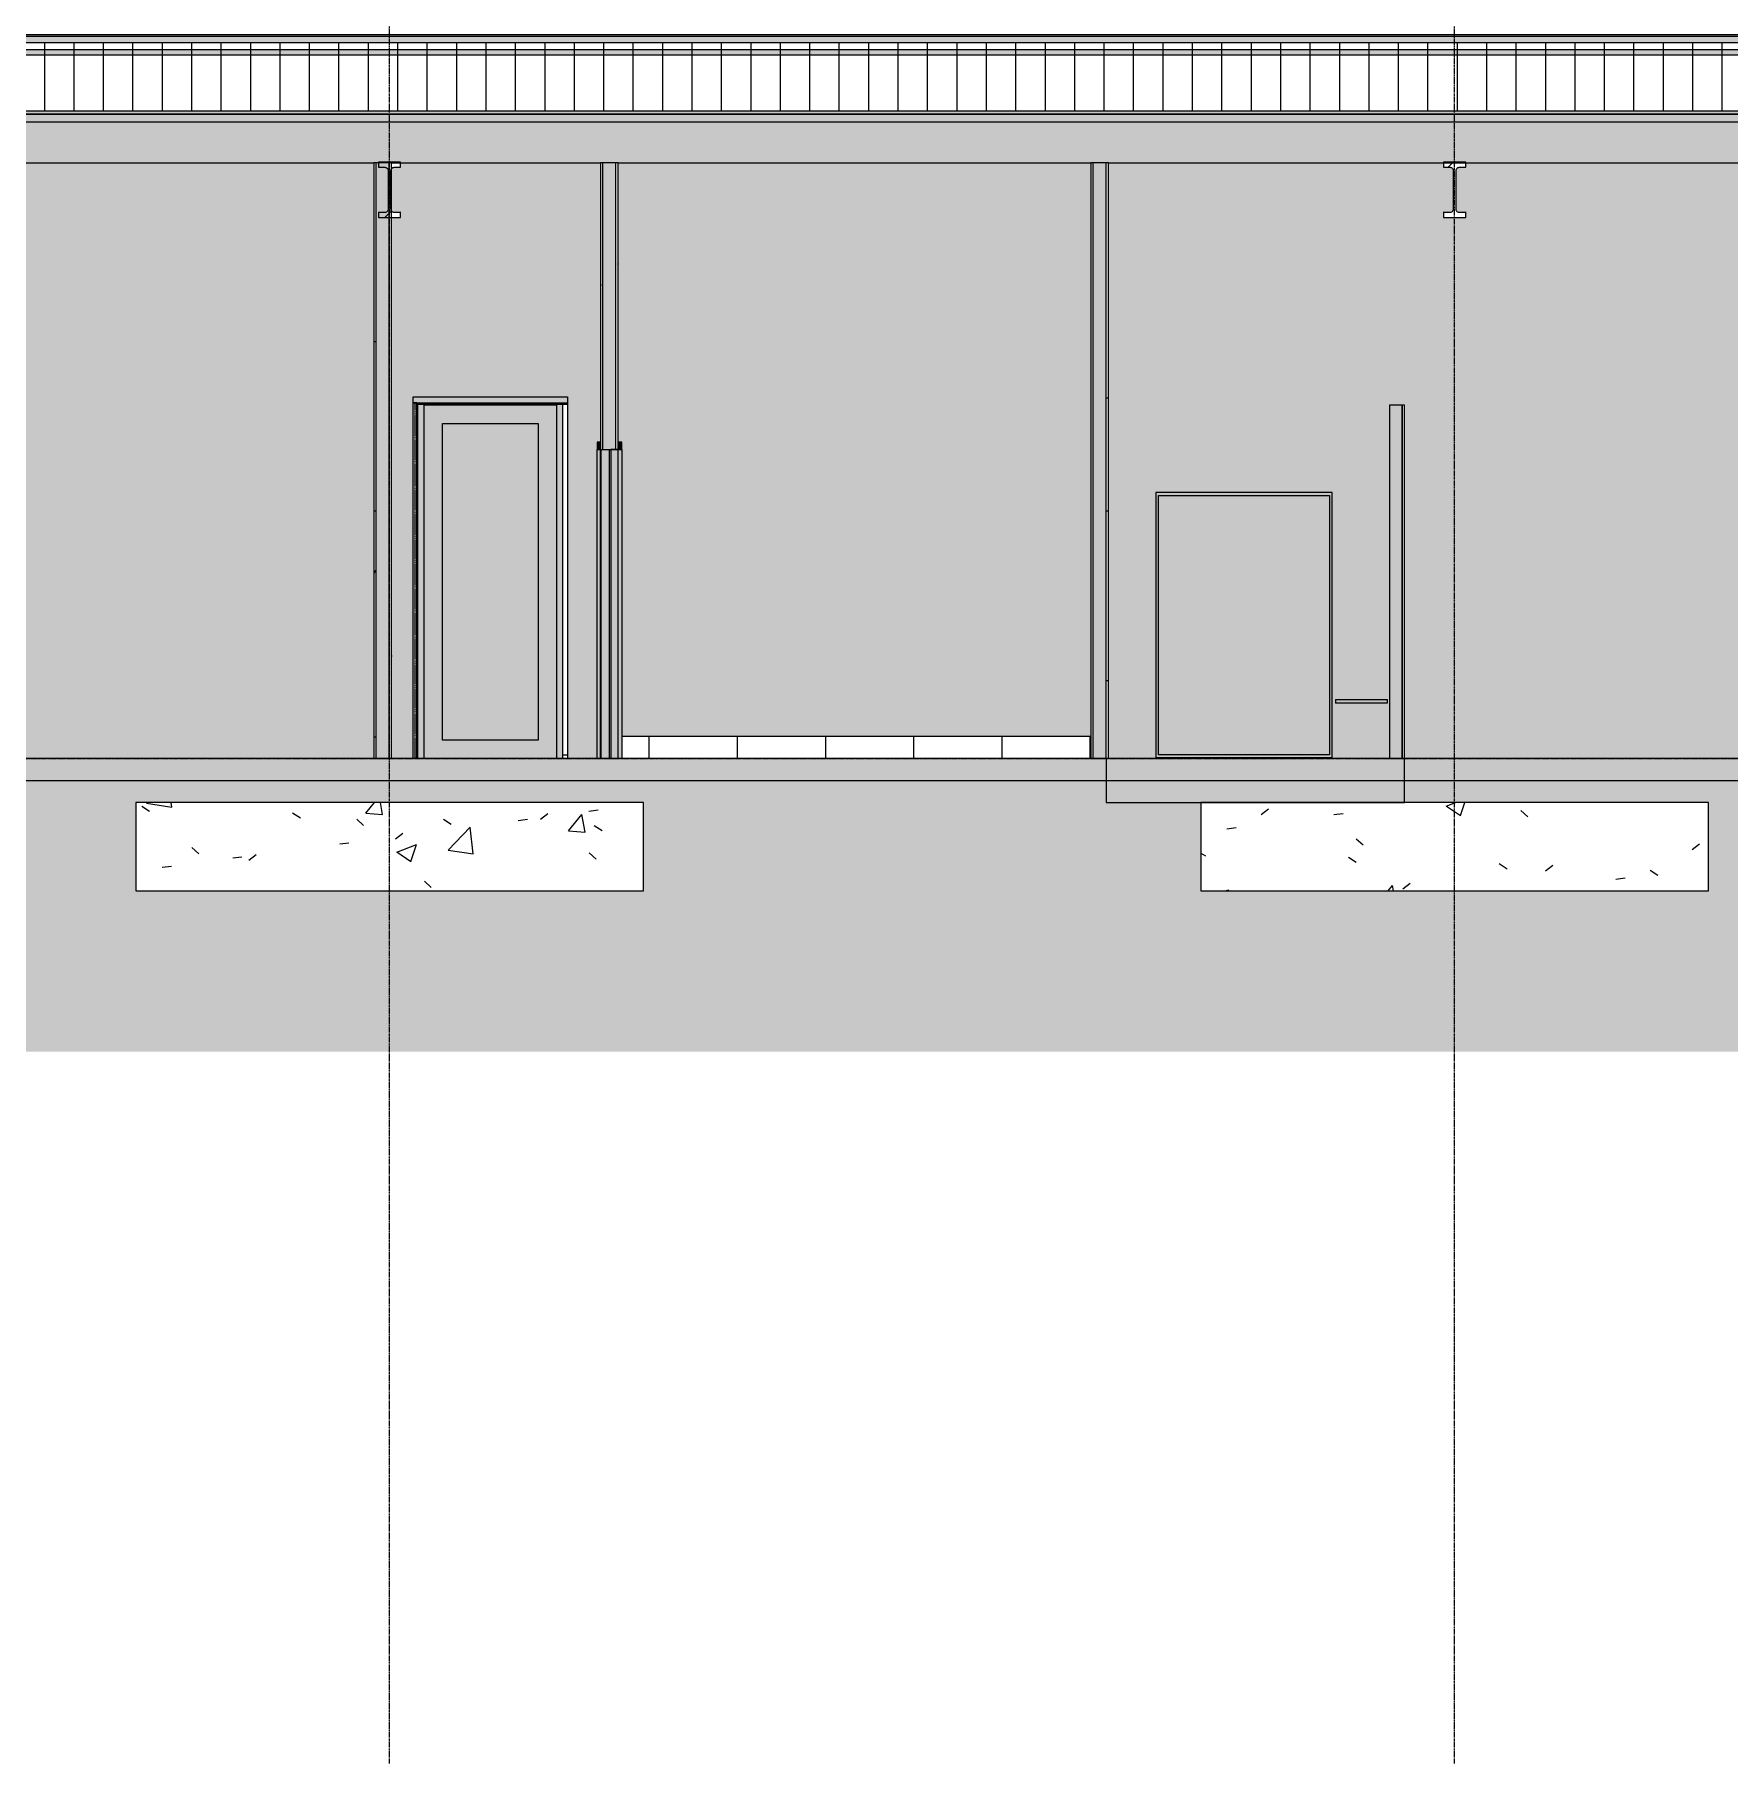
# Model space of a CAD drawing. Header units: inches. Extents: x -23445 to -32, y -314 to 853.
# Drawn here: x -2235.4 to -1774.7, y -273.2 to 196.8 of the extents above; entities that cross this region are included whole.
import ezdxf

# ---------------------------------------------------------------- set-up
doc = ezdxf.new("R2010")
doc.units = ezdxf.units.IN
doc.header["$MEASUREMENT"] = 0
doc.linetypes.add('Grid Line 1_2_', pattern=[0.875, 0.5, -0.125, 0.125, -0.125])
doc.linetypes.add('Hidden 1_8_', pattern=[0.1875, 0.125, -0.0625])
for name, color, linetype, lineweight in [('A-CLNG', 13, 'Continuous', 9), ('A-CLNG-PATT', 13, 'Continuous', 9), ('A-DOOR', 31, 'Continuous', 9), ('A-DOOR-FRAM', 31, 'Continuous', 9), ('A-FLOR', 192, 'Continuous', 9), ('A-FLOR-LEVL', 51, 'Continuous', 9), ('A-FLOR-PATT', 8, 'Continuous', 25), ('A-GLAZ-CWMG', 51, 'Continuous', 9), ('A-ROOF', 132, 'Continuous', 9), ('A-ROOF-PATT', 132, 'Continuous', 9), ('A-WALL', 113, 'Continuous', 9), ('A-WALL-PATT', 111, 'Continuous', 25), ('C-TOPO', 7, 'Continuous', 9), ('I-FURN', 30, 'Continuous', 9), ('I-WALL', 2, 'Continuous', 9), ('Q-SPCQ', 91, 'Continuous', 9), ('S-BEAM', 12, 'Continuous', 9), ('S-COLS', 52, 'Continuous', 9), ('S-FNDN', 32, 'Continuous', 9), ('S-GRID', 1, 'Continuous', 9)]:
    doc.layers.add(name, color=color, linetype=linetype, lineweight=lineweight)
pattern_1 = [(50, (-5032.996, 67.247), (55.0854, -4.81984), [5.76, -63.36]), (355, (-5032.996, 67.247), (-10.65569, 57.76853), [4.608, -50.688]), (100.451, (-5028.406, 66.846), (44.42947, 52.94866), [4.895, -53.848]), (46.184, (-5032.996, 82.61), (81.96444, -12.71212), [8.64, -95.04]), (96.636, (-5026.166, 81.55), (71.7815, 74.81238), [7.343, -80.772]), (351.184, (-5033, 82.61), (71.78195, 74.81243), [6.912, -76.032]), (21, (-5025.316, 78.767), (45.84207, -30.92146), [5.76, -63.36]), (326, (-5025.316, 78.767), (18.68706, 55.69148), [4.608, -50.688]), (71.451, (-5021.496, 76.19), (64.52891, 24.77011), [4.895, -53.848]), (37.5, (-5032.996, 67.247), (0.933895, 25.566816), [2.534, -47.539, 2.534, -48.922, -50.88]), (37.5, (-5032.996, 67.247), (0.933895, 25.566816), [-101.53, 2.534, -48.346]), (7.5, (-5032.996, 67.247), (20.20404, 30.291303), [2.534, -26.803, 2.534, -46.387, -19.392]), (7.5, (-5032.996, 67.247), (20.20404, 30.291303), [-78.259, 2.534, -16.858]), (327.5, (-5050.123, 67.247), (40.997785, -1.732403), [2.534, -16.666, 2.534, -57.37, -79.488]), (327.5, (-5050.123, 67.247), (40.997785, -1.732403), [-79.104, 2.534, -76.954]), (317.5, (-5057.803, 67.247), (44.788883, 7.68784), [2.534, -22.426, 2.534, -37.248, -56.448]), (317.5, (-5057.803, 67.247), (44.788883, 7.68784), [-64.742, 2.534, -53.914])]
pattern_2 = [(45, (-5032.996, 67.247), (-19.00703, 19.00703), []), (45, (-5032.996, 96.047), (-19.00703, 19.00703), [])]
pattern_3 = [(0, (-5032.996, 67.247), (61.44, 15.36), [2.534, -43.546, 2.534, -43.546, -245.76]), (0, (-5032.996, 67.247), (61.44, 15.36), [-92.16, 2.534, -89.626, 2.534, -43.546, -107.52]), (0, (-5032.996, 67.247), (61.44, 15.36), [-230.4, 2.534, -28.186, 2.534, -74.266]), (120, (-5009.956, 74.927), (-44.02215, 45.5286), [2.534, -43.546, 2.534, -43.546, -245.76]), (120, (-5009.956, 74.927), (-44.02215, 45.5286), [-92.16, 2.534, -89.626, 2.534, -43.546, -107.52]), (120, (-5009.956, 74.927), (-44.02215, 45.5286), [-230.4, 2.534, -28.186, 2.534, -74.266]), (240, (-5002.276, 105.647), (-17.41785, -60.8886), [2.534, -43.546, 2.534, -43.546, -245.76]), (240, (-5002.276, 105.647), (-17.41785, -60.8886), [-92.16, 2.534, -89.626, 2.534, -43.546, -107.52]), (240, (-5002.276, 105.647), (-17.41785, -60.8886), [-230.4, 2.534, -28.186, 2.534, -74.266])]

# ---------------------------------------------------------------- blocks, each defined once
blk = doc.blocks.new('Furniture 8 - Furniture 1-2437-Building Section - East_West looking South _ Fieldhouse')
at = {"layer": 'I-FURN'}
blk.add_hatch(color=55, dxfattribs=at).paths.add_polyline_path([(25383.52, 15), (25383.52, 16), (25369.52, 16), (25369.52, 15)], flags=0)
at = {"layer": 'I-FURN', "color": 7}
for p, q in [((25369.52, 16), (25383.52, 16)), ((25369.52, 16), (25369.52, 15)), ((25383.52, 15), (25369.52, 15)), ((25383.52, 16), (25383.52, 15))]:
    blk.add_line(p, q, dxfattribs=at)
blk = doc.blocks.new('Bradley-Washroom_Accessories-Mirrors-780_Custom - Bradley-Washroom_Accessories-Mirrors-780_Custom-177760-Building Section - East_West looking South _ Fieldhouse')
at = {"layer": 'Q-SPCQ'}
h = blk.add_hatch(color=9, dxfattribs=at)
h.paths.add_polyline_path([(25368.64, 0.25), (25368.64, 72.25), (25320.64, 72.25), (25320.64, 0.25)], flags=0)
h.paths.add_polyline_path([(25321.39, 1), (25321.39, 71.5), (25367.89, 71.5), (25367.89, 1)], flags=0)
blk.add_hatch(color=7, dxfattribs=at).paths.add_polyline_path([(25321.39, 1), (25367.89, 1), (25367.89, 71.5), (25321.39, 71.5), (25321.39, 47.5)], flags=0)
at = {"layer": 'Q-SPCQ', "color": 7}
for p, q in [((25368.64, 72.25), (25320.64, 72.25)), ((25320.64, 72.25), (25320.64, 0.25)), ((25321.39, 71.5), (25367.89, 71.5)), ((25321.39, 1), (25321.39, 71.5)), ((25367.89, 71.5), (25367.89, 1)), ((25368.64, 0.25), (25368.64, 72.25)), ((25320.64, 0.25), (25368.64, 0.25)), ((25367.89, 1), (25321.39, 1))]:
    blk.add_line(p, q, dxfattribs=at)
blk = doc.blocks.new('Locker Rooms and Restrooms_rvt-5-Building Section - East_West looking South _ Fieldhouse')
at = {"layer": 'A-FLOR'}
blk.add_hatch(color=9, dxfattribs=at).paths.add_polyline_path([(25388.27, -12), (25388.27, 0), (25307.14, 0), (25307.14, -12)], flags=0)
at = {"layer": 'A-WALL-PATT', "lineweight": 9}
h = blk.add_hatch(dxfattribs=at)
h.set_pattern_fill('FP_60', color=27, style=0, pattern_type=2)
h.set_pattern_definition([(0, (-1948.41, 12), (-48, 24), [48, 0, 0, 0]), (90, (-1924.41, 0), (-48, 3e-15), [12, -12]), (90, (-1936.41, 12), (-48, 3e-15), [12, -12]), (90, (-1912.41, 12), (-48, 3e-15), [12, -12]), (0, (-1948.41, 24), (-48, 24), [48, 0, 0, 0]), (90, (-1900.41, 0), (-48, 3e-15), [12, -12])])
h.paths.add_polyline_path([(25302.77, 0), (25302.77, 6), (25175.52, 6), (25175.52, 0), (25258.08, 0)], flags=0)
at = {"layer": 'I-WALL'}
for color, points in [(9, [(25387.64, 0), (25387.64, 96), (25384.14, 96), (25384.14, 0)]), (135, [(25303.02, 0), (25303.02, 6), (25302.77, 6), (25302.77, 0)])]:
    blk.add_hatch(color=color, dxfattribs=at).paths.add_polyline_path(points, flags=0)
at = {"layer": 'A-FLOR', "color": 250, "lineweight": 25}
for p, q in [((25388.27, 0), (25307.14, 0)), ((25307.14, 0), (25307.14, -12)), ((25388.27, -12), (25388.27, 0)), ((25307.14, -12), (25388.27, -12))]:
    blk.add_line(p, q, dxfattribs=at)
at = {"layer": 'I-WALL', "color": 250, "lineweight": 25}
for p, q in [((25384.14, 96), (25384.14, 0)), ((25387.64, 96), (25384.14, 96)), ((25387.64, 0), (25387.64, 96)), ((25388.27, 96), (25387.64, 96)), ((25387.64, 96), (25387.64, 0)), ((25388.27, 0), (25388.27, 96)), ((25302.77, 6), (25302.77, 0)), ((25303.02, 6), (25302.77, 6)), ((25303.02, 0), (25303.02, 6)), ((25302.77, 0), (25303.02, 0)), ((25384.14, 0), (25387.64, 0)), ((25387.64, 0), (25388.27, 0))]:
    blk.add_line(p, q, dxfattribs=at)
at = {"layer": 'I-WALL', "color": 7}
blk.add_line((25302.77, 6), (25175.52, 6), dxfattribs=at)
at = {"lineweight": 9}
for name in ['Bradley-Washroom_Accessories-Mirrors-780_Custom - Bradley-Washroom_Accessories-Mirrors-780_Custom-177760-Building Section - East_West looking South _ Fieldhouse', 'Furniture 8 - Furniture 1-2437-Building Section - East_West looking South _ Fieldhouse']:
    blk.add_blockref(name, (0, 0), dxfattribs=at)
blk = doc.blocks.new('Struct_Xcel_Sports Complex_rvt-5-Building Section - East_West looking South _ Fieldhouse')
at = {"layer": 'A-FLOR-PATT', "lineweight": 9}
h = blk.add_hatch(dxfattribs=at)
h.set_pattern_fill('FP_63', style=0, pattern_type=2)
h.set_pattern_definition(pattern_1)
h.paths.add_polyline_path([(24152.19, -6), (26272.89, -6), (26272.89, 0), (22066.14, 0), (22066.14, -6), (23875.71, -6)], flags=0)
at = {"layer": 'S-FNDN'}
h = blk.add_hatch(dxfattribs=at)
h.set_pattern_fill('FP_63', color=256, style=0, pattern_type=2)
h.set_pattern_definition(pattern_1)
h.paths.add_polyline_path([(25181.39, -36), (25181.39, -12), (25043.39, -12), (25043.39, -36)], flags=0)
h = blk.add_hatch(dxfattribs=at)
h.set_pattern_fill('FP_63', color=256, style=0, pattern_type=2)
h.set_pattern_definition(pattern_1)
h.paths.add_polyline_path([(25470.89, -36), (25470.89, -12), (25332.89, -12), (25332.89, -36)], flags=0)
at = {"layer": 'A-FLOR', "color": 250, "lineweight": 25}
for p, q in [((26272.89, 0), (22066.14, 0)), ((22066.14, -6), (26272.89, -6))]:
    blk.add_line(p, q, dxfattribs=at)
at = {"layer": 'S-FNDN', "color": 250, "lineweight": 25}
for p, q in [((25181.39, -12), (25043.39, -12)), ((25043.39, -12), (25043.39, -36)), ((25181.39, -36), (25181.39, -12)), ((25470.89, -12), (25332.89, -12)), ((25332.89, -12), (25332.89, -36)), ((25470.89, -36), (25470.89, -12)), ((25043.39, -36), (25181.39, -36)), ((25332.89, -36), (25470.89, -36))]:
    blk.add_line(p, q, dxfattribs=at)
blk = doc.blocks.new('W-Wide Flange - 1_-3_ deep-V193-Building Section - East_West looking South _ Fieldhouse')
at = {"layer": 'S-BEAM'}
h = blk.add_hatch(dxfattribs=at)
h.set_pattern_fill('FP_52', color=256, style=0, pattern_type=2)
h.set_pattern_definition(pattern_2)
h.paths.add_polyline_path([(25109.39, 147.02), (25115.39, 147.02), (25115.39, 148.39), (25113.46, 148.41), (25113.1, 148.58), (25112.85, 148.89), (25112.77, 149.28), (25112.79, 159.98), (25112.96, 160.34), (25113.27, 160.59), (25113.66, 160.68), (25115.39, 160.68), (25115.39, 162.04), (25109.39, 162.04), (25109.39, 160.68), (25111.32, 160.65), (25111.68, 160.48), (25111.93, 160.17), (25112.02, 159.79), (25111.99, 149.08), (25111.82, 148.72), (25111.51, 148.47), (25111.13, 148.39), (25109.39, 148.39)], flags=0)
for points in [[(25113.66, 148.39), (25113.66, 148.55), (25113.21, 148.68), (25112.94, 148.92), (25112.89, 149), (25112.96, 148.72), (25113.27, 148.47), (25113.46, 148.41)], [(25115.39, 148.39), (25115.39, 148.55), (25113.66, 148.55), (25113.66, 148.39)]]:
    blk.add_hatch(color=256, dxfattribs=at).paths.add_polyline_path(points, flags=0)
at = {"layer": 'S-BEAM', "lineweight": 15}
for p, q in [((25115.39, 162.04), (25109.39, 162.04)), ((25109.39, 162.04), (25109.39, 160.68)), ((25109.39, 160.68), (25111.13, 160.68)), ((25112.02, 159.79), (25112.02, 149.28)), ((25112.77, 149.28), (25112.77, 159.79)), ((25113.66, 160.68), (25115.39, 160.68)), ((25115.39, 160.68), (25115.39, 162.04)), ((25111.13, 148.39), (25109.39, 148.39)), ((25109.39, 148.39), (25109.39, 147.02)), ((25109.39, 147.02), (25115.39, 147.02)), ((25115.39, 148.39), (25113.66, 148.39)), ((25115.39, 147.02), (25115.39, 148.39))]:
    blk.add_line(p, q, dxfattribs=at)
at = {"layer": 'S-BEAM'}
blk.add_line((25115.39, 148.39), (25115.39, 148.55), dxfattribs=at)
at = {"layer": 'S-BEAM', "lineweight": 15, "flags": 128}
for points in [[(25111.13, 160.68), (25111.32, 160.65), (25111.51, 160.59), (25111.68, 160.48), (25111.82, 160.34), (25111.93, 160.17), (25111.99, 159.98), (25112.02, 159.79)], [(25112.77, 159.79), (25112.79, 159.98), (25112.85, 160.17), (25112.96, 160.34), (25113.1, 160.48), (25113.27, 160.59), (25113.46, 160.65), (25113.66, 160.68)], [(25112.02, 149.28), (25111.99, 149.08), (25111.93, 148.89), (25111.82, 148.72), (25111.68, 148.58), (25111.51, 148.47), (25111.32, 148.41), (25111.13, 148.39)], [(25113.66, 148.39), (25113.46, 148.41), (25113.27, 148.47), (25113.1, 148.58), (25112.96, 148.72), (25112.85, 148.89), (25112.79, 149.08), (25112.77, 149.28)]]:
    blk.add_lwpolyline(points, dxfattribs=at)
blk = doc.blocks.new('W-Wide Flange - 1_-3_ deep-V194-Building Section - East_West looking South _ Fieldhouse')
at = {"layer": 'S-BEAM'}
h = blk.add_hatch(dxfattribs=at)
h.set_pattern_fill('FP_52', color=256, style=0, pattern_type=2)
h.set_pattern_definition(pattern_2)
h.paths.add_polyline_path([(25404.89, 147.02), (25404.89, 148.39), (25402.96, 148.41), (25402.6, 148.58), (25402.35, 148.89), (25402.27, 149.28), (25402.29, 159.98), (25402.46, 160.34), (25402.77, 160.59), (25403.16, 160.68), (25404.89, 160.68), (25404.89, 162.04), (25398.89, 162.04), (25398.89, 160.68), (25400.82, 160.65), (25401.18, 160.48), (25401.43, 160.17), (25401.52, 159.79), (25401.49, 149.08), (25401.32, 148.72), (25401.01, 148.47), (25400.63, 148.39), (25398.89, 148.39), (25398.89, 147.02)], flags=0)
for points in [[(25400.63, 148.39), (25400.63, 148.55), (25398.89, 148.55), (25398.89, 148.39)], [(25400.63, 148.39), (25401.07, 148.51), (25401.32, 148.72), (25401.49, 149.08), (25401.42, 149.04), (25401.14, 148.72), (25400.77, 148.57), (25400.63, 148.55), (25400.63, 148.41)], [(25403.16, 148.39), (25403.16, 148.55), (25402.71, 148.68), (25402.44, 148.92), (25402.3, 149.06), (25402.53, 148.65), (25402.77, 148.47), (25402.96, 148.41)], [(25404.89, 148.39), (25404.89, 148.55), (25403.16, 148.55), (25403.16, 148.39)]]:
    blk.add_hatch(color=256, dxfattribs=at).paths.add_polyline_path(points, flags=0)
at = {"layer": 'S-BEAM', "lineweight": 15}
for p, q in [((25404.89, 162.04), (25398.89, 162.04)), ((25398.89, 162.04), (25398.89, 160.68)), ((25398.89, 160.68), (25400.63, 160.68)), ((25401.52, 159.79), (25401.52, 149.28)), ((25402.27, 149.28), (25402.27, 159.79)), ((25403.16, 160.68), (25404.89, 160.68)), ((25404.89, 160.68), (25404.89, 162.04)), ((25400.63, 148.39), (25398.89, 148.39)), ((25398.89, 148.39), (25398.89, 147.02)), ((25398.89, 147.02), (25404.89, 147.02)), ((25404.89, 148.39), (25403.16, 148.39)), ((25404.89, 147.02), (25404.89, 148.39))]:
    blk.add_line(p, q, dxfattribs=at)
at = {"layer": 'S-BEAM'}
for p, q in [((25398.89, 148.55), (25398.89, 148.39)), ((25404.89, 148.39), (25404.89, 148.55))]:
    blk.add_line(p, q, dxfattribs=at)
at = {"layer": 'S-BEAM', "lineweight": 15, "flags": 128}
for points in [[(25400.63, 160.68), (25400.82, 160.65), (25401.01, 160.59), (25401.18, 160.48), (25401.32, 160.34), (25401.43, 160.17), (25401.49, 159.98), (25401.52, 159.79)], [(25402.27, 159.79), (25402.29, 159.98), (25402.35, 160.17), (25402.46, 160.34), (25402.6, 160.48), (25402.77, 160.59), (25402.96, 160.65), (25403.16, 160.68)], [(25401.52, 149.28), (25401.49, 149.08), (25401.43, 148.89), (25401.32, 148.72), (25401.18, 148.58), (25401.01, 148.47), (25400.82, 148.41), (25400.63, 148.39)], [(25403.16, 148.39), (25402.96, 148.41), (25402.77, 148.47), (25402.6, 148.58), (25402.46, 148.72), (25402.35, 148.89), (25402.29, 149.08), (25402.27, 149.28)]]:
    blk.add_lwpolyline(points, dxfattribs=at)
blk = doc.blocks.new('Single-Flush - 32_ x 84_-460923-Building Section - East_West looking South _ Fieldhouse')
at = {"layer": 'A-DOOR'}
blk.add_hatch(color=256, dxfattribs=at).paths.add_polyline_path([(25174.52, 0), (25174.52, 84), (25172.52, 84), (25172.52, 0)], flags=0)
at = {"layer": 'A-DOOR-FRAM'}
for points in [[(25169.77, 84), (25169.77, 86), (25168.77, 86), (25168.77, 84)], [(25175.52, 84), (25175.52, 86), (25174.52, 86), (25174.52, 84)], [(25169.77, 0), (25169.77, 84), (25168.77, 84), (25168.77, 0)], [(25174.52, 0), (25175.52, 0), (25175.52, 84), (25174.52, 84), (25174.52, 76.52)]]:
    blk.add_hatch(color=256, dxfattribs=at).paths.add_polyline_path(points, flags=0)
at = {"layer": 'A-DOOR', "lineweight": 13}
for p, q in [((25172.52, 84), (25172.52, 0)), ((25174.52, 84), (25172.52, 84)), ((25174.52, 0), (25174.52, 84)), ((25172.52, 0), (25174.52, 0))]:
    blk.add_line(p, q, dxfattribs=at)
at = {"layer": 'A-DOOR-FRAM', "lineweight": 13}
for p, q in [((25168.77, 86), (25168.77, 84)), ((25169.77, 86), (25168.77, 86)), ((25169.77, 84), (25169.77, 86)), ((25175.52, 86), (25174.52, 86)), ((25174.52, 86), (25174.52, 84)), ((25175.52, 84), (25175.52, 86)), ((25168.77, 84), (25169.77, 84)), ((25174.52, 84), (25175.52, 84))]:
    blk.add_line(p, q, dxfattribs=at)
at = {"layer": 'A-DOOR-FRAM'}
for p, q in [((25168.77, 0), (25168.77, 84)), ((25169.77, 84), (25169.77, 0)), ((25175.52, 84), (25175.52, 0))]:
    blk.add_line(p, q, dxfattribs=at)
blk = doc.blocks.new('Rectangular Mullion - Profile_Polycarbonate_Lower-1125103-Building Section - East_West looking South _ Fieldhouse')
at = {"layer": 'A-GLAZ-CWMG'}
blk.add_hatch(color=256, dxfattribs=at).paths.add_polyline_path([(26269.02, 191.28), (26268.94, 192.73), (22782.51, 192.73), (22782.51, 191.28), (26268.94, 191.28)], flags=0)
for p, q in [((22782.51, 192.73), (26269.02, 192.73)), ((22782.51, 191.28), (26269.02, 191.28))]:
    blk.add_line(p, q, dxfattribs=at)
blk = doc.blocks.new('Girt_C - 10_D-1260059-Building Section - East_West looking South _ Fieldhouse')
at = {"layer": 'S-BEAM'}
h = blk.add_hatch(color=256, dxfattribs=at)
h.paths.add_polyline_path([(23875.71, 96.68), (24241.52, 96.68), (24241.52, 98.25), (22799.39, 98.25), (22799.39, 96.68), (22799.52, 96.68), (22799.52, 97.75), (22804.02, 97.75), (22804.02, 96.68), (23737.47, 96.68)], flags=0)
h.paths.add_polyline_path([(25562.77, 96.68), (25562.77, 98.25), (25482.27, 98.25), (25482.27, 96.68), (25534.56, 96.68)], flags=0)
h.paths.add_polyline_path([(25141.93, 96.68), (25160.77, 96.68), (25160.77, 98.25), (25118.77, 98.25), (25118.77, 96.68), (25119.84, 96.68)], flags=0)
h.paths.add_polyline_path([(24919.52, 96.68), (24919.52, 98.25), (24842.89, 98.25), (24842.89, 96.68), (24912.49, 96.68)], flags=0)
h.paths.add_polyline_path([(24630.02, 96.68), (24630.02, 98.25), (24246.27, 98.25), (24246.27, 96.68), (24627.37, 96.68)], flags=0)
h = blk.add_hatch(color=256, dxfattribs=at)
h.paths.add_polyline_path([(24013.95, 96.2), (24241.52, 96.2), (24241.52, 96.68), (22804.02, 96.68), (22804.02, 96.2), (23944.83, 96.2)], flags=0)
h.paths.add_polyline_path([(25561.77, 96.2), (25561.77, 96.68), (25483.27, 96.68), (25483.27, 96.2), (25534.56, 96.2)], flags=0)
h.paths.add_polyline_path([(22799.52, 96.2), (22799.52, 96.68), (22799.39, 96.68), (22799.39, 96.2)], flags=0)
h.paths.add_polyline_path([(25160.77, 96.2), (25160.77, 96.68), (25119.77, 96.68), (25119.84, 96.2)], flags=0)
h.paths.add_polyline_path([(24919.52, 96.2), (24919.52, 96.68), (24842.89, 96.68), (24842.89, 96.2), (24912.49, 96.2)], flags=0)
h.paths.add_polyline_path([(24629.02, 96.2), (24629.02, 96.68), (24246.27, 96.68), (24246.27, 96.2), (24627.37, 96.2)], flags=0)
h = blk.add_hatch(color=256, dxfattribs=at)
h.paths.add_polyline_path([(25561.77, 96.2), (25561.77, 96.2), (25534.56, 96.2)], flags=0)
h.paths.add_polyline_path([(22799.52, 96.2), (22799.52, 96.2), (22799.39, 96.2)], flags=0)
h.paths.add_polyline_path([(25160.77, 96.2), (25160.77, 96.2), (25159.52, 96.2)], flags=0)
h.paths.add_polyline_path([(25157.77, 96.2), (25157.77, 96.2), (25121.77, 96.2)], flags=0)
h.paths.add_polyline_path([(25120.02, 96.2), (25120.02, 96.2), (25119.84, 96.2)], flags=0)
h.paths.add_polyline_path([(24916.52, 96.2), (24916.52, 96.2), (24912.49, 96.2)], flags=0)
h.paths.add_polyline_path([(24629.02, 96.2), (24629.02, 96.2), (24627.37, 96.2)], flags=0)
for p, q in [((25118.77, 96.68), (25160.77, 96.68)), ((25160.77, 96.2), (25119.84, 96.2))]:
    blk.add_line(p, q, dxfattribs=at)
blk = doc.blocks.new('Girt_Z - 10_D-1472864-Building Section - East_West looking South _ Fieldhouse')
at = {"layer": 'S-BEAM'}
for points in [[(24912.49, 196.26), (26269.02, 196.26), (26268.94, 196.71), (22791.39, 196.71), (22791.39, 196.26), (24843.37, 196.26)], [(24912.49, 194.5), (26269.02, 194.5), (26268.94, 196.26), (22791.39, 196.26), (22791.39, 194.5), (24843.37, 194.5)]]:
    blk.add_hatch(color=256, dxfattribs=at).paths.add_polyline_path(points, flags=0)
for p, q in [((26268.94, 196.71), (22791.39, 196.71)), ((26268.94, 196.26), (22791.39, 196.26))]:
    blk.add_line(p, q, dxfattribs=at)
blk = doc.blocks.new('C-Channel-Column - C10X25-1255483-Building Section - East_West looking South _ Fieldhouse')
at = {"layer": 'S-COLS', "linetype": 'Hidden 1_8_'}
blk.add_line((25482.74, 96.68), (25482.74, 0), dxfattribs=at)
blk = doc.blocks.new('Door_Single_Storefront - one-1371408-Building Section - East_West looking South _ Fieldhouse')
at = {"layer": 'A-DOOR'}
h = blk.add_hatch(color=256, dxfattribs=at)
h.paths.add_polyline_path([(25121.77, 0), (25157.77, 0), (25157.77, 96), (25121.77, 96), (25121.77, 76.52)], flags=0)
h.paths.add_polyline_path([(25126.77, 5), (25126.77, 91), (25152.77, 91), (25152.77, 5)], flags=0)
blk.add_hatch(color=256, dxfattribs=at).paths.add_polyline_path([(25126.77, 5), (25152.77, 5), (25152.77, 91), (25126.77, 91), (25126.77, 31)], flags=0)
for p, q in [((25157.77, 96), (25121.77, 96)), ((25126.77, 5), (25126.77, 91)), ((25126.77, 91), (25152.77, 91)), ((25152.77, 91), (25152.77, 5)), ((25152.77, 5), (25126.77, 5))]:
    blk.add_line(p, q, dxfattribs=at)
blk = doc.blocks.new('Rectangular Mullion - Interior 1_75_ x 4_5_-1317096-Building Section - East_West looking South _ Fieldhouse')
at = {"layer": 'A-GLAZ-CWMG'}
blk.add_hatch(color=256, dxfattribs=at).paths.add_polyline_path([(25157.77, 0), (25159.52, 0), (25159.52, 96.2), (25157.77, 96.2), (25157.77, 76.52)], flags=0)
for p, q in [((25157.77, 96.2), (25157.77, 0)), ((25159.52, 0), (25159.52, 96.2))]:
    blk.add_line(p, q, dxfattribs=at)
blk = doc.blocks.new('Rectangular Mullion - Interior 1_75_ x 4_5_-1317097-Building Section - East_West looking South _ Fieldhouse')
at = {"layer": 'A-GLAZ-CWMG'}
blk.add_hatch(color=256, dxfattribs=at).paths.add_polyline_path([(25121.77, 0), (25121.77, 96.2), (25120.02, 96.2), (25120.02, 0)], flags=0)
for p, q in [((25120.02, 96.2), (25120.02, 0)), ((25121.77, 0), (25121.77, 96.2))]:
    blk.add_line(p, q, dxfattribs=at)

msp = doc.modelspace()

# ---------------------------------------------------------------- hatches: boundary and pattern name
at = {"layer": 'A-CLNG-PATT'}
h = msp.add_hatch(dxfattribs=at)
h.set_pattern_fill('FP_59', color=256, style=0, pattern_type=2)
h.set_pattern_definition([(161.57, (-5032.036, 68.207), (-7.6802237, -0.0009796), [0, -54.643, 6.067, 0]), (18.43, (-5033.956, 68.207), (-7.6802237, 0.0009796), [0, -54.643, 6.067, 0]), (108.43, (-5032.036, 68.207), (3.8382953, -19.2013653), [18.211, -42.499]), (71.57, (-5033.956, 68.207), (3.8382953, 19.2013653), [18.211, -42.499])])
h.paths.add_polyline_path([(-991, 161.85), (-982.16, 161.85), (-982.16, 172.98), (-4452.41, 172.98), (-4452.41, 161.85), (-1025.56, 161.85)], flags=0)
at = {"layer": 'A-CLNG-PATT', "lineweight": 5}
msp.add_hatch(color=256, dxfattribs=at).paths.add_polyline_path([(-991, 172.98), (-4440.16, 173.05), (-4440.16, 173.15), (-4440.6, 173.15), (-4440.6, 172.98), (-1025.56, 172.98)], flags=0)
at = {"layer": 'A-ROOF'}
msp.add_hatch(color=256, dxfattribs=at).paths.add_polyline_path([(-991, 173.05), (-978.66, 173.05), (-978.66, 175.05), (-4440.16, 175.05), (-4440.16, 173.05), (-1025.56, 173.05)], flags=0)
at = {"layer": 'A-ROOF-PATT'}
h = msp.add_hatch(dxfattribs=at)
h.set_pattern_fill('FP_56', color=256, style=0, pattern_type=2)
h.set_pattern_definition([(90, (-27251.002, 1105.644), (-16.082, 1e-15), [])])
h.paths.add_polyline_path([(-982.16, 175.05), (-982.16, 175.22), (-4440.16, 175.22), (-4440.16, 175.05), (-991, 175.05)], flags=0)
at = {"layer": 'A-WALL-PATT', "lineweight": 9}
h = msp.add_hatch(dxfattribs=at)
h.set_pattern_fill('FP_64', color=256, style=0, pattern_type=2)
h.set_pattern_definition([(90, (-976.67, 0), (-8, 5e-16), [])])
h.paths.add_polyline_path([(-4452.66, 186.22), (-4464.91, 185.71), (-4464.91, 185.58), (-4452.66, 186.1)], flags=0)
h.paths.add_polyline_path([(-1647.63, 176), (-982.16, 176), (-982.16, 194.5), (-4464.91, 194.5), (-4464.91, 187.71), (-4440.6, 188.72), (-4440.6, 186.72), (-4451.91, 186.22), (-4440.6, 186.22), (-4440.6, 176), (-1682.19, 176)], flags=0)
h = msp.add_hatch(dxfattribs=at)
h.set_pattern_fill('FP_55', color=256, style=0, pattern_type=2)
h.set_pattern_definition([(90, (-1994.29, 1159.75), (-193, -193), [48, -145]), (180, (-1994.29, 1159.75), (-2e-14, -193), [96.25, -96.75]), (270, (-2090.53, 1207.75), (-193, -193), [48, -145]), (180, (-1994.29, 1207.75), (-2e-14, -193), [96.25, -96.75]), (270, (-2090.78, 1207.75), (-193, -193), [48, -145]), (180, (-2090.78, 1207.75), (-2e-14, -193), [96.25, -96.75]), (90, (-2187.03, 1159.75), (-193, -193), [48, -145]), (180, (-2090.78, 1159.75), (-2e-14, -193), [96.25, -96.75]), (90, (-2042.29, 1208), (-193, -193), [48, -145]), (180, (-1994.04, 1208), (-2e-14, -193), [48.25, -144.75]), (180, (-1994.04, 1256), (-2e-14, -193), [48.25, -144.75]), (90, (-2138.78, 1208), (-193, -193), [48, -145]), (180, (-2042.54, 1208), (-2e-14, -193), [96.25, -96.75]), (270, (-2042.54, 1256), (-193, -193), [48, -145]), (180, (-2042.54, 1256), (-2e-14, -193), [96.25, -96.75]), (180, (-2139.03, 1208), (-2e-14, -193), [48, -145]), (270, (-2139.03, 1256), (-193, -193), [48, -145]), (180, (-2139.03, 1256), (-2e-14, -193), [48, -145]), (90, (-1994.29, 1256.25), (-193, -193), [48, -145]), (180, (-1994.29, 1256.25), (-2e-14, -193), [96.25, -96.75]), (270, (-2090.53, 1304.25), (-193, -193), [48, -145]), (180, (-1994.29, 1304.25), (-2e-14, -193), [96.25, -96.75]), (270, (-2090.78, 1304.25), (-193, -193), [48, -145]), (180, (-2090.78, 1304.25), (-2e-14, -193), [96.25, -96.75]), (270, (-2187.03, 1304.25), (-193, -193), [48, -145]), (180, (-2090.78, 1256.25), (-2e-14, -193), [96.25, -96.75]), (90, (-2042.29, 1304.5), (-193, -193), [48, -145]), (180, (-1994.04, 1304.5), (-2e-14, -193), [48.25, -144.75]), (180, (-1994.04, 1352.5), (-2e-14, -193), [48.25, -144.75]), (90, (-2138.78, 1304.5), (-193, -193), [48, -145]), (180, (-2042.54, 1304.5), (-2e-14, -193), [96.25, -96.75]), (270, (-2042.54, 1352.5), (-193, -193), [48, -145]), (180, (-2042.54, 1352.5), (-2e-14, -193), [96.25, -96.75]), (180, (-2139.03, 1304.5), (-2e-14, -193), [48, -145]), (270, (-2139.03, 1352.5), (-193, -193), [48, -145]), (180, (-2139.03, 1352.5), (-2e-14, -193), [48, -145])])
h.paths.add_polyline_path([(-4469.91, 0), (-4451.91, 0), (-4451.91, 150.2), (-4450.91, 150.2), (-4450.91, 150.46), (-4449.32, 150.52), (-4449.07, 150.77), (-4449.02, 150.71), (-4448.75, 150.62), (-4448.67, 150.66), (-4448.38, 150.48), (-4447.79, 150.46), (-4446.92, 150.46), (-4446.93, 150.03), (-4447.16, 150.03), (-4447.16, 98.25), (-3009.79, 98.25), (-3009.79, 147.02), (-3010.41, 147.02), (-3010.41, 148.55), (-3009.79, 148.55), (-3009.79, 160.68), (-3010.41, 160.68), (-3010.41, 161.85), (-3293.91, 161.85), (-3293.91, 160.68), (-3295.84, 160.65), (-3296.2, 160.48), (-3296.45, 160.17), (-3296.54, 159.79), (-3296.45, 149.08), (-3296.32, 148.87), (-3295.99, 148.63), (-3295.65, 148.55), (-3293.91, 148.55), (-3293.91, 147.02), (-3299.91, 147.02), (-3299.91, 148.55), (-3297.83, 148.63), (-3297.6, 148.77), (-3297.36, 149.1), (-3297.29, 149.31), (-3297.31, 160), (-3297.48, 160.34), (-3297.79, 160.59), (-3298.18, 160.68), (-3299.91, 160.68), (-3299.91, 161.85), (-3583.41, 161.85), (-3583.41, 160.68), (-3585.34, 160.65), (-3585.7, 160.48), (-3585.95, 160.17), (-3586.04, 159.79), (-3585.95, 149.08), (-3585.82, 148.87), (-3585.49, 148.63), (-3585.15, 148.55), (-3583.41, 148.55), (-3583.41, 147.02), (-3589.41, 147.02), (-3589.41, 148.55), (-3587.33, 148.63), (-3587.1, 148.77), (-3586.86, 149.1), (-3586.79, 149.31), (-3586.81, 160), (-3586.98, 160.34), (-3587.29, 160.59), (-3587.68, 160.68), (-3589.41, 160.68), (-3589.41, 161.85), (-3872.91, 161.85), (-3872.91, 160.68), (-3874.84, 160.65), (-3875.2, 160.48), (-3875.45, 160.17), (-3875.54, 159.79), (-3875.45, 149.08), (-3875.32, 148.87), (-3874.99, 148.63), (-3874.65, 148.55), (-3872.91, 148.55), (-3872.91, 147.02), (-3878.91, 147.02), (-3878.91, 148.55), (-3876.83, 148.63), (-3876.6, 148.77), (-3876.36, 149.1), (-3876.29, 149.31), (-3876.31, 160), (-3876.48, 160.34), (-3876.79, 160.59), (-3877.18, 160.68), (-3878.91, 160.68), (-3878.91, 161.85), (-4162.41, 161.85), (-4162.41, 160.68), (-4164.34, 160.65), (-4164.7, 160.48), (-4164.95, 160.17), (-4165.04, 159.79), (-4164.95, 149.08), (-4164.82, 148.87), (-4164.49, 148.63), (-4164.15, 148.55), (-4162.41, 148.55), (-4162.41, 147.02), (-4168.41, 147.02), (-4168.41, 148.55), (-4166.33, 148.63), (-4166.1, 148.77), (-4165.86, 149.1), (-4165.79, 149.31), (-4165.81, 160), (-4165.98, 160.34), (-4166.29, 160.59), (-4166.68, 160.68), (-4168.41, 160.68), (-4168.41, 161.85), (-4452.41, 161.85), (-4452.41, 172.05), (-4452.66, 172.05), (-4452.66, 174.95), (-4469.91, 174.18), (-4469.91, 76.52)], flags=0)
h.paths.add_polyline_path([(-1943.54, 0), (-1867.16, 0), (-1867.16, 96), (-1863.04, 96), (-1863.04, 0), (-1769.04, 0), (-1769.04, 98.25), (-1688.54, 98.25), (-1688.54, 0), (-1595.79, 0), (-1595.79, 96), (-1591.04, 96), (-1591.04, 16), (-1577.66, 16), (-1577.66, 15), (-1591.04, 15), (-1591.04, 0), (-1514.04, 0), (-1514.04, 161.85), (-1556.91, 161.85), (-1556.91, 160.68), (-1558.84, 160.65), (-1559.2, 160.48), (-1559.45, 160.17), (-1559.54, 159.79), (-1559.45, 149.08), (-1559.32, 148.87), (-1558.99, 148.63), (-1558.65, 148.55), (-1556.91, 148.55), (-1556.91, 147.02), (-1562.91, 147.02), (-1562.91, 148.55), (-1560.83, 148.63), (-1560.6, 148.77), (-1560.36, 149.1), (-1560.29, 149.31), (-1560.31, 160), (-1560.48, 160.34), (-1560.79, 160.59), (-1561.23, 160.68), (-1562.91, 160.68), (-1562.91, 161.85), (-1846.41, 161.85), (-1846.41, 160.68), (-1848.34, 160.65), (-1848.7, 160.48), (-1848.95, 160.17), (-1849.04, 159.79), (-1848.95, 149.08), (-1848.82, 148.87), (-1848.49, 148.63), (-1848.15, 148.55), (-1846.41, 148.55), (-1846.41, 147.02), (-1852.41, 147.02), (-1852.41, 148.55), (-1850.33, 148.63), (-1850.1, 148.77), (-1849.86, 149.1), (-1849.79, 149.31), (-1849.81, 160), (-1849.98, 160.34), (-1850.29, 160.59), (-1850.68, 160.68), (-1852.41, 160.68), (-1852.41, 161.85), (-1943.54, 161.85), (-1943.54, 1)], flags=0)
h.paths.add_polyline_path([(-2082.54, 0), (-2082.54, 86), (-2081.54, 86), (-2081.54, 161.85), (-2135.91, 161.85), (-2135.91, 160.68), (-2137.84, 160.65), (-2138.2, 160.48), (-2138.41, 160.17), (-2138.32, 148.87), (-2137.99, 148.63), (-2137.65, 148.55), (-2135.91, 148.55), (-2135.91, 147.02), (-2138.41, 147.02), (-2138.41, 0), (-2132.54, 0), (-2132.54, 98.25), (-2090.54, 98.25), (-2090.54, 0)], flags=0)
h.paths.add_polyline_path([(-2143.16, 0), (-2143.16, 161.85), (-2281.29, 161.85), (-2281.29, 0), (-2269.69, 0)], flags=0)
h.paths.add_polyline_path([(-2331.79, 0), (-2286.04, 0), (-2286.04, 161.85), (-2425.41, 161.85), (-2425.41, 160.68), (-2427.34, 160.65), (-2427.7, 160.48), (-2427.95, 160.17), (-2428.04, 159.79), (-2427.95, 149.08), (-2427.82, 148.87), (-2427.49, 148.63), (-2427.15, 148.55), (-2425.41, 148.55), (-2425.41, 147.02), (-2431.41, 147.02), (-2431.41, 148.55), (-2429.33, 148.63), (-2429.1, 148.77), (-2428.86, 149.1), (-2428.79, 149.31), (-2428.81, 160), (-2428.98, 160.34), (-2429.29, 160.59), (-2429.68, 160.68), (-2431.41, 160.68), (-2431.41, 161.85), (-2615.29, 161.85), (-2615.29, 0), (-2408.41, 0), (-2408.41, 98.25), (-2331.79, 98.25), (-2331.79, 76.52)], flags=0)
h.paths.add_polyline_path([(-1575.85, 0.25), (-1575.85, 72.25), (-1527.85, 72.25), (-1527.85, 0.25), (-1575.1, 0.25)], flags=0)
h.paths.add_polyline_path([(-1930.66, 0.25), (-1930.66, 72.25), (-1882.66, 72.25), (-1882.66, 0.25), (-1929.91, 0.25)], flags=0)
h.paths.add_polyline_path([(-1993.22, 6), (-1948.29, 6), (-1948.29, 161.85), (-2076.79, 161.85), (-2076.79, 86), (-2075.79, 86), (-2075.79, 6)], flags=0)
h.paths.add_polyline_path([(-1881.79, 15), (-1881.79, 16), (-1867.79, 16), (-1867.79, 15)], flags=0)
h.paths.add_polyline_path([(-2623.93, 98.25), (-2621.29, 98.25), (-2621.29, 161.85), (-2714.91, 161.85), (-2714.91, 160.68), (-2716.84, 160.65), (-2717.2, 160.48), (-2717.45, 160.17), (-2717.54, 159.79), (-2717.45, 149.08), (-2717.32, 148.87), (-2716.99, 148.63), (-2716.65, 148.55), (-2714.91, 148.55), (-2714.91, 147.02), (-2720.91, 147.02), (-2720.91, 148.55), (-2718.83, 148.63), (-2718.6, 148.77), (-2718.36, 149.1), (-2718.29, 149.31), (-2718.31, 160), (-2718.48, 160.34), (-2718.79, 160.59), (-2719.18, 160.68), (-2720.91, 160.68), (-2720.91, 161.85), (-3004.41, 161.85), (-3004.41, 160.68), (-3005.04, 160.65), (-3005.04, 148.55), (-3004.41, 148.55), (-3004.41, 147.02), (-3005.04, 147.02), (-3005.04, 98.25), (-2632.57, 98.25)], flags=0)
h.paths.add_polyline_path([(-4423.41, 110.38), (-4426.19, 110.62), (-4428.88, 111.34), (-4431.41, 112.52), (-4433.69, 114.12), (-4435.67, 116.1), (-4437.27, 118.38), (-4438.45, 120.91), (-4439.17, 123.6), (-4439.41, 126.38), (-4439.17, 129.16), (-4438.45, 131.85), (-4437.27, 134.38), (-4435.67, 136.66), (-4433.69, 138.64), (-4431.41, 140.24), (-4428.88, 141.41), (-4426.19, 142.14), (-4423.41, 142.38), (-4420.63, 142.14), (-4417.94, 141.41), (-4415.41, 140.24), (-4413.13, 138.64), (-4411.15, 136.66), (-4409.55, 134.38), (-4408.37, 131.85), (-4407.65, 129.16), (-4407.41, 126.38), (-4407.65, 123.6), (-4408.37, 120.91), (-4409.55, 118.38), (-4411.15, 116.1), (-4413.13, 114.12), (-4415.41, 112.52), (-4417.94, 111.34), (-4420.63, 110.62)], flags=0)
h.paths.add_polyline_path([(-4343.25, 116.82), (-4378.54, 116.82), (-4378.54, 134.82), (-4338.54, 134.82), (-4338.54, 116.82)], flags=0)
h.paths.add_polyline_path([(-983.75, 146.5), (-978.66, 146.5), (-978.66, 173.05), (-982.16, 172.98), (-982.16, 162.21), (-980.41, 162.21), (-980.41, 161.7), (-985.41, 161.7), (-985.41, 161.85), (-1267.41, 161.85), (-1267.47, 160.68), (-1269.34, 160.65), (-1269.7, 160.48), (-1269.95, 160.17), (-1270.04, 159.79), (-1269.95, 149.08), (-1269.82, 148.87), (-1269.49, 148.63), (-1269.15, 148.55), (-1267.41, 148.55), (-1267.47, 147.02), (-1273.41, 147.02), (-1273.41, 148.55), (-1271.33, 148.63), (-1271.1, 148.77), (-1270.86, 149.1), (-1270.79, 149.31), (-1270.81, 160), (-1270.98, 160.34), (-1271.29, 160.59), (-1271.68, 160.68), (-1273.41, 160.68), (-1273.41, 161.85), (-1509.29, 161.85), (-1509.29, 146.5), (-985.41, 146.5)], flags=0)
h.paths.add_polyline_path([(-983.75, 148.33), (-985.41, 148.33), (-985.41, 148.83), (-983.42, 148.91), (-983.17, 149.13), (-983.03, 149.45), (-983.1, 161.29), (-983.3, 161.54), (-983.44, 161.68), (-982.38, 161.63), (-982.64, 161.43), (-982.78, 161.14), (-982.8, 160.97), (-982.71, 149.23), (-982.44, 148.94), (-982.18, 148.84), (-982.07, 148.83), (-980.41, 148.83), (-980.41, 148.33), (-983.03, 148.33)], flags=0)
h.paths.add_polyline_path([(-4449.02, 150.84), (-4449.02, 161.22), (-4448.8, 161.22), (-4448.8, 150.84), (-4448.9, 150.84)], flags=0)
h.paths.add_polyline_path([(-4449.03, 161.35), (-4449.23, 161.65), (-4449.33, 161.76), (-4448.49, 161.72), (-4449.02, 161.35)], flags=0)
h.paths.add_polyline_path([(-4440.16, 173.15), (-4440.16, 175.22), (-982.16, 175.22), (-982.16, 176), (-4440.6, 176), (-4440.6, 173.15), (-4440.42, 173.15)], flags=0)
h = msp.add_hatch(dxfattribs=at)
h.set_pattern_fill('FP_53', color=256, style=0, pattern_type=2)
h.set_pattern_definition(pattern_3)
h.paths.add_polyline_path([(-2143.16, 0), (-2142.54, 0), (-2142.54, 161.85), (-2143.16, 161.85), (-2143.16, 76.52)], flags=0)
h = msp.add_hatch(dxfattribs=at)
h.set_pattern_fill('FP_53', color=256, style=0, pattern_type=2)
h.set_pattern_definition(pattern_3)
h.paths.add_polyline_path([(-2139.04, 0), (-2138.41, 0), (-2138.41, 161.85), (-2139.04, 161.85), (-2139.04, 76.52)], flags=0)
h = msp.add_hatch(dxfattribs=at)
h.set_pattern_fill('FP_53', color=256, style=0, pattern_type=2)
h.set_pattern_definition(pattern_3)
h.paths.add_polyline_path([(-2080.91, 84), (-2080.91, 161.85), (-2081.54, 161.85), (-2081.54, 84)], flags=0)
h = msp.add_hatch(dxfattribs=at)
h.set_pattern_fill('FP_53', color=256, style=0, pattern_type=2)
h.set_pattern_definition(pattern_3)
h.paths.add_polyline_path([(-2076.79, 84), (-2076.79, 161.85), (-2077.41, 161.85), (-2077.41, 84)], flags=0)
h = msp.add_hatch(dxfattribs=at)
h.set_pattern_fill('FP_53', color=256, style=0, pattern_type=2)
h.set_pattern_definition(pattern_3)
h.paths.add_polyline_path([(-1943.54, 0), (-1943.54, 161.85), (-1944.16, 161.85), (-1944.16, 0)], flags=0)
at = {"layer": 'C-TOPO'}
h = msp.add_hatch(dxfattribs=at)
h.set_pattern_fill('FP_54', color=256, style=0, pattern_type=2)
h.set_pattern_definition([(0, (-5032.996, 67.247), (48, 48), [48, -48]), (0, (-5032.996, 85.247), (48, 48), [48, -48]), (0, (-5032.996, 103.247), (48, 48), [48, -48]), (90, (-5026.996, 109.247), (-48, 48), [48, -48]), (90, (-5008.996, 109.247), (-48, 48), [48, -48]), (90, (-4990.996, 109.247), (-48, 48), [48, -48])])
h.paths.add_polyline_path([(-5310.91, -79.72), (-887.32, -79.72), (-887.32, 0), (-964.41, 0), (-964.41, -36), (-942.91, -36), (-942.91, -60), (-1026.91, -60), (-1026.91, -36), (-978.41, -36), (-978.41, -6), (-1514.04, -6), (-1514.04, -12), (-1490.91, -12), (-1490.91, -36), (-1628.91, -36), (-1628.91, -12), (-1595.79, -12), (-1595.79, -6), (-1863.04, -6), (-1863.04, -12), (-1780.41, -12), (-1780.41, -36), (-1918.41, -36), (-1918.41, -12), (-1944.16, -12), (-1944.16, -6), (-5185.16, -6), (-5185.16, -36), (-5116.16, -36), (-5116.16, -60), (-5236.16, -60), (-5236.16, -36), (-5195.16, -36), (-5195.16, 0), (-5310.91, 0), (-5310.91, -31.39)], flags=0)
h.paths.add_polyline_path([(-3655.41, -36), (-3655.41, -12), (-3517.41, -12), (-3517.41, -36), (-3652.06, -36)], flags=0)
h.paths.add_polyline_path([(-3944.91, -36), (-3944.91, -12), (-3806.91, -12), (-3806.91, -36), (-3928.54, -36)], flags=0)
h.paths.add_polyline_path([(-4234.41, -36), (-4234.41, -12), (-4096.41, -12), (-4096.41, -36), (-4205.01, -36)], flags=0)
h.paths.add_polyline_path([(-2069.91, -36), (-2207.91, -36), (-2207.91, -12), (-2069.91, -12)], flags=0)
h.paths.add_polyline_path([(-4481.49, -36), (-4515.91, -36), (-4515.91, -12), (-4395.91, -12), (-4395.91, -36)], flags=0)
h.paths.add_polyline_path([(-1339.41, -36), (-1339.41, -12), (-1201.41, -12), (-1201.41, -36)], flags=0)
h.paths.add_polyline_path([(-2359.41, -36), (-2497.41, -36), (-2497.41, -12), (-2359.41, -12)], flags=0)
h.paths.add_polyline_path([(-3365.91, -36), (-3365.91, -12), (-3227.91, -12), (-3227.91, -36)], flags=0)
h.paths.add_polyline_path([(-3076.41, -36), (-3076.41, -12), (-2938.41, -12), (-2938.41, -36)], flags=0)
h.paths.add_polyline_path([(-2648.91, -36), (-2786.91, -36), (-2786.91, -12), (-2648.91, -12)], flags=0)
at = {"layer": 'I-WALL', "lineweight": 5}
for points in [[(-2142.54, 0), (-2139.04, 0), (-2139.04, 161.85), (-2142.54, 161.85), (-2142.54, 76.52)], [(-2077.41, 84), (-2077.41, 161.85), (-2080.91, 161.85), (-2080.91, 84)], [(-1944.16, 0), (-1944.16, 161.85), (-1947.66, 161.85), (-1947.66, 0)], [(-2081.54, 0), (-2079.16, 0), (-2079.16, 84), (-2081.54, 84), (-2081.54, 76.52)], [(-2078.79, 0), (-2078.79, 84), (-2079.16, 84), (-2079.16, 0)]]:
    msp.add_hatch(color=256, dxfattribs=at).paths.add_polyline_path(points, flags=0)
at = {"layer": 'S-COLS', "lineweight": 5}
msp.add_hatch(color=256, dxfattribs=at).paths.add_polyline_path([(-2132.54, 0), (-2131.54, 0), (-2131.54, 96.68), (-2132.54, 96.68), (-2132.54, 76.52)], flags=0)

# ---------------------------------------------------------------- linework, layer by layer
at = {"layer": 'A-CLNG', "lineweight": 25}
for p, q in [((-982.16, 172.98), (-4440.6, 172.98)), ((-2281.29, 161.85), (-2143.16, 161.85)), ((-2138.41, 161.85), (-2081.54, 161.85)), ((-2076.79, 161.85), (-1948.29, 161.85)), ((-1943.54, 161.85), (-1514.04, 161.85))]:
    msp.add_line(p, q, dxfattribs=at)
at = {"layer": 'A-FLOR'}
for p, q in [((-2131.54, 1), (-2131.29, 1)), ((-2091.79, 1), (-2090.54, 1))]:
    msp.add_line(p, q, dxfattribs=at)
at = {"layer": 'A-FLOR-LEVL', "linetype": 'Grid Line 1_2_'}
msp.add_line((-5504.34, 0), (-79.89, 0), dxfattribs=at)
at = {"layer": 'A-ROOF'}
msp.add_line((-4440.16, 175.22), (-982.16, 175.22), dxfattribs=at)
at = {"layer": 'A-ROOF', "lineweight": 25}
for p, q in [((-978.66, 175.05), (-4440.16, 175.05)), ((-4440.16, 173.05), (-982.16, 173.05))]:
    msp.add_line(p, q, dxfattribs=at)
at = {"layer": 'A-WALL'}
for p, q in [((-982.16, 194.5), (-4464.91, 194.5)), ((-4440.6, 176), (-982.16, 176)), ((-2138.41, 161.85), (-2143.16, 161.85)), ((-2142.54, 0), (-2142.54, 161.85)), ((-2139.04, 0), (-2139.04, 161.85)), ((-2076.79, 161.85), (-2081.54, 161.85)), ((-2080.91, 84), (-2080.91, 161.85)), ((-2077.41, 84), (-2077.41, 161.85)), ((-1943.54, 161.85), (-1948.29, 161.85)), ((-1947.66, 0), (-1947.66, 161.85)), ((-1944.16, 0), (-1944.16, 161.85))]:
    msp.add_line(p, q, dxfattribs=at)
at = {"layer": 'I-WALL', "lineweight": 25}
for p, q in [((-2143.16, 161.85), (-2143.16, 0)), ((-2138.41, 0), (-2138.41, 161.85)), ((-2081.54, 161.85), (-2081.54, 84)), ((-2076.79, 84), (-2076.79, 161.85)), ((-1948.29, 161.85), (-1948.29, 0)), ((-1943.54, 0), (-1943.54, 161.85)), ((-2081.54, 84), (-2076.79, 84)), ((-2143.16, 0), (-2138.41, 0)), ((-1948.29, 0), (-1943.54, 0))]:
    msp.add_line(p, q, dxfattribs=at)
at = {"layer": 'I-WALL'}
for p, q in [((-2132.54, 0), (-2132.54, 98.25)), ((-2132.54, 98.25), (-2090.54, 98.25)), ((-2090.54, 98.25), (-2090.54, 0)), ((-2081.54, 0), (-2081.54, 84)), ((-2079.16, 0), (-2079.16, 84))]:
    msp.add_line(p, q, dxfattribs=at)
at = {"layer": 'S-COLS'}
for p, q in [((-2131.54, 96.68), (-2132.54, 96.68)), ((-2131.54, 0), (-2131.54, 96.68))]:
    msp.add_line(p, q, dxfattribs=at)
at = {"layer": 'S-GRID', "linetype": 'Grid Line 1_2_'}
for p, q in [((-2138.91, -273.16), (-2138.91, 671.89)), ((-2138.91, -273.16), (-2138.91, 671.89)), ((-1849.41, -273.16), (-1849.41, 671.89)), ((-1849.41, -273.16), (-1849.41, 671.89))]:
    msp.add_line(p, q, dxfattribs=at)

# ---------------------------------------------------------------- block references
at = {"color": 90, "lineweight": 5}
for name in ['Locker Rooms and Restrooms_rvt-5-Building Section - East_West looking South _ Fieldhouse', 'Struct_Xcel_Sports Complex_rvt-5-Building Section - East_West looking South _ Fieldhouse']:
    msp.add_blockref(name, (-27251.3, 0), dxfattribs=at)
at = {"layer": 'A-DOOR'}
for name in ['Door_Single_Storefront - one-1371408-Building Section - East_West looking South _ Fieldhouse', 'Single-Flush - 32_ x 84_-460923-Building Section - East_West looking South _ Fieldhouse']:
    msp.add_blockref(name, (-27251.3, 0), dxfattribs=at)
at = {"layer": 'A-GLAZ-CWMG'}
for name in ['Rectangular Mullion - Profile_Polycarbonate_Lower-1125103-Building Section - East_West looking South _ Fieldhouse', 'Rectangular Mullion - Interior 1_75_ x 4_5_-1317097-Building Section - East_West looking South _ Fieldhouse', 'Rectangular Mullion - Interior 1_75_ x 4_5_-1317096-Building Section - East_West looking South _ Fieldhouse']:
    msp.add_blockref(name, (-27251.3, 0), dxfattribs=at)
at = {"layer": 'S-BEAM'}
for name in ['Girt_Z - 10_D-1472864-Building Section - East_West looking South _ Fieldhouse', 'W-Wide Flange - 1_-3_ deep-V193-Building Section - East_West looking South _ Fieldhouse', 'W-Wide Flange - 1_-3_ deep-V194-Building Section - East_West looking South _ Fieldhouse', 'Girt_C - 10_D-1260059-Building Section - East_West looking South _ Fieldhouse']:
    msp.add_blockref(name, (-27251.3, 0), dxfattribs=at)
at = {"layer": 'S-COLS', "linetype": 'Hidden 1_8_'}
msp.add_blockref('C-Channel-Column - C10X25-1255483-Building Section - East_West looking South _ Fieldhouse', (-27614.8, 0), dxfattribs=at)

doc.saveas('drawing.dxf')
